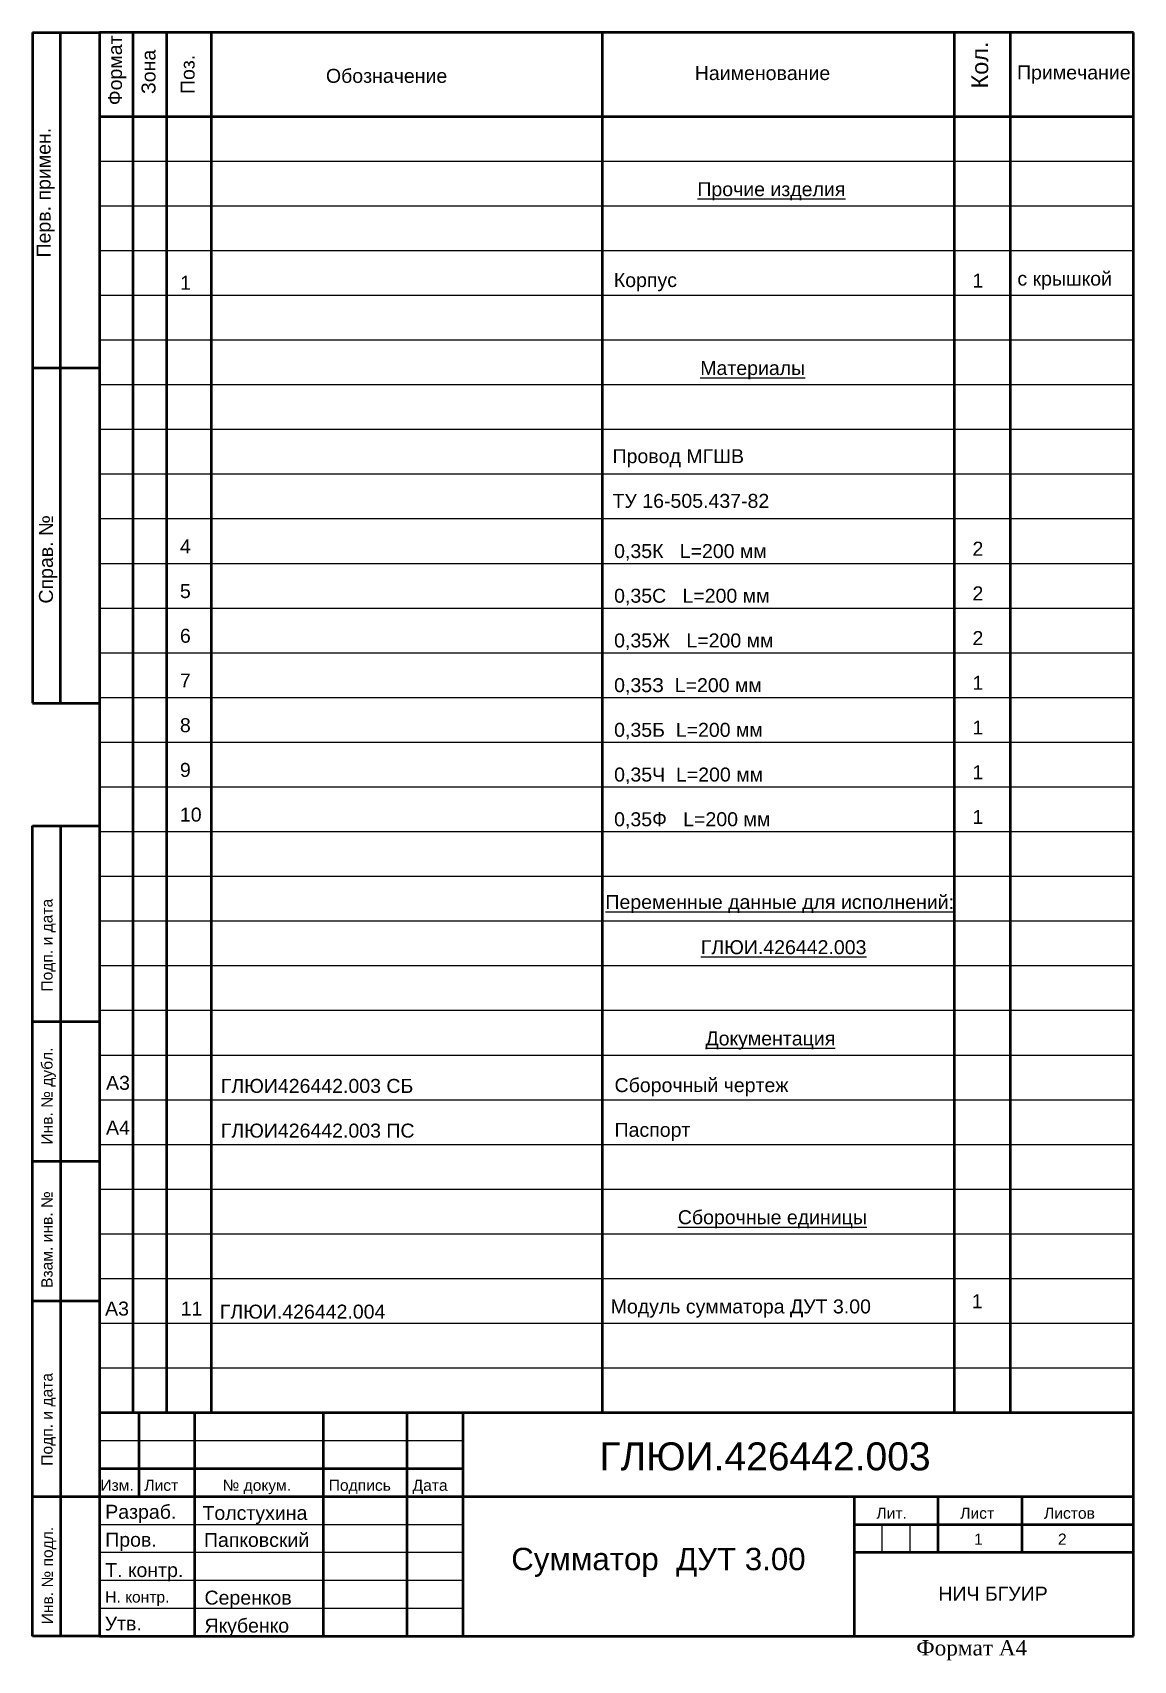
# Paper-space layout 'Лист 1' of a CAD drawing. Header units: millimetres. Extents: x 2 to 199, y -6 to 286.
import ezdxf

# ---------------------------------------------------------------- set-up
doc = ezdxf.new("R2010")
doc.units = ezdxf.units.MM
doc.header["$LTSCALE"] = 0.5
doc.layers.add('Основной', color=7, linetype='Continuous', lineweight=50)
doc.layers.add('Текст', color=7, linetype='Continuous')
doc.styles.add('Arial', font='ARIAL.TTF')
doc.styles.add('style1', font='TIMES.TTF', dxfattribs={"width": 0.75, "height": 2.75})
doc.styles.add('style2', font='TIMES.TTF', dxfattribs={"height": 2.3})

psp = doc.layouts.new('Лист 1')

# ---------------------------------------------------------------- linework, layer by layer
at = {"lineweight": 50}
for p, q in [((1.65, 285.65), (1.65, 165.65)), ((1.65, 285.65), (13.65, 285.65)), ((6.65, 165.65), (6.65, 285.65)), ((13.65, 285.65), (13.65, -1.35)), ((198.65, 285.65), (13.65, 285.65)), ((19.65, 38.65), (19.65, 285.65)), ((25.65, 38.65), (25.65, 285.65)), ((33.65, 38.65), (33.65, 285.65)), ((103.65, 38.65), (103.65, 285.65)), ((166.65, 38.65), (166.65, 285.65)), ((176.65, 38.65), (176.65, 285.65)), ((198.65, -1.35), (198.65, 285.65)), ((13.65, 270.65), (198.65, 270.65)), ((1.65, 225.65), (13.65, 225.65)), ((1.65, 165.65), (13.65, 165.65)), ((1.65, -1.35), (1.65, 143.65)), ((1.65, 143.65), (13.65, 143.65)), ((6.65, 143.65), (6.65, -1.35)), ((1.65, 108.65), (13.65, 108.65)), ((1.65, 83.65), (13.65, 83.65)), ((1.65, 58.65), (13.65, 58.65)), ((13.65, 38.65), (198.65, 38.65)), ((20.65, 38.65), (20.65, 23.65)), ((30.65, 38.65), (30.65, -1.35)), ((53.65, 38.65), (53.65, -1.35)), ((68.65, 38.65), (68.65, -1.35)), ((78.65, 38.65), (78.65, -1.35)), ((13.65, 28.65), (78.65, 28.65)), ((1.65, 23.65), (13.65, 23.65)), ((13.65, 23.65), (78.65, 23.65)), ((78.65, 23.65), (198.65, 23.65)), ((148.65, 23.59), (148.65, -1.35)), ((163.65, 23.65), (163.65, 13.65)), ((178.65, 23.65), (178.65, 13.65)), ((148.65, 18.65), (198.65, 18.65)), ((148.65, 13.65), (198.65, 13.65)), ((13.65, -1.35), (1.65, -1.35)), ((13.65, -1.35), (198.65, -1.35))]:
    psp.add_line(p, q, dxfattribs=at)
for p, q in [((13.65, 262.65), (198.65, 262.65)), ((13.65, 254.65), (198.65, 254.65)), ((13.65, 246.65), (198.65, 246.65)), ((13.65, 238.65), (198.65, 238.65)), ((13.65, 230.65), (198.65, 230.65)), ((13.65, 222.65), (198.65, 222.65)), ((13.65, 214.65), (198.65, 214.65)), ((13.65, 206.65), (198.65, 206.65)), ((13.65, 198.65), (198.65, 198.65)), ((13.65, 190.65), (198.65, 190.65)), ((13.65, 182.65), (198.65, 182.65)), ((13.65, 174.65), (198.65, 174.65)), ((13.65, 166.65), (198.65, 166.65)), ((13.65, 158.65), (198.65, 158.65)), ((13.65, 150.65), (198.65, 150.65)), ((13.65, 142.65), (198.65, 142.65)), ((13.65, 134.65), (198.65, 134.65)), ((13.65, 126.65), (198.65, 126.65)), ((13.65, 118.65), (198.65, 118.65)), ((13.65, 110.65), (198.65, 110.65)), ((13.65, 102.65), (198.65, 102.65)), ((13.65, 94.65), (198.65, 94.65)), ((13.65, 86.65), (198.65, 86.65)), ((13.65, 78.65), (198.65, 78.65)), ((13.65, 70.65), (198.65, 70.65)), ((13.65, 62.65), (198.65, 62.65)), ((13.65, 54.65), (198.65, 54.65)), ((13.65, 46.65), (198.65, 46.65)), ((13.65, 33.65), (78.65, 33.65)), ((13.65, 18.65), (78.65, 18.65)), ((153.65, 18.65), (153.65, 13.65)), ((158.65, 18.65), (158.65, 13.65)), ((13.65, 13.65), (78.65, 13.65)), ((13.65, 8.65), (78.65, 8.65)), ((13.65, 3.65), (78.65, 3.65))]:
    psp.add_line(p, q)

# ---------------------------------------------------------------- texts
at = {"ltscale": 0.5}
for s, insert, char_height, width, attachment_point, style in [('{\\fArial|b0|i0|c204|p34;\\LПрочие изделия}', (133.86, 257.24), 2.5, 47.8158, 5, 'Arial'), ('{\\fArial|b0|i0|c204|p34;\\LМатериалы}', (130.52, 225.23), 2.5, 47.8158, 5, 'style2'), ('{\\H0.8333x;Провод МГШВ  } ', (105.44, 211.08), 3, 64.6607, 1, 'Arial'), ('{\\H0.8333x;ТУ 16-505.437-82\\P} ', (105.44, 203.08), 3, 64.6607, 1, 'Arial'), ('{\\fArial|b0|i0|c0|p34;4}', (28.02, 194.93), 2.5, 5.381, 1, 'Arial'), ('{\\fArial|b0|i0|c0|p34;5}', (28.02, 186.93), 2.5, 5.381, 1, 'Arial'), ('{\\fArial|b0|i0|c0|p34;6}', (28.02, 178.93), 2.5, 5.381, 1, 'Arial'), ('{\\fArial|b0|i0|c0|p34;7}', (28.02, 170.93), 2.5, 5.381, 1, 'Arial'), ('{\\fArial|b0|i0|c0|p34;8}', (28.02, 162.93), 2.5, 5.381, 1, 'Arial'), ('{\\fArial|b0|i0|c0|p34;9}', (28.02, 154.93), 2.5, 5.381, 1, 'Arial'), ('{\\fArial|b0|i0|c0|p34;10}', (28.02, 146.93), 2.5, 5.381, 1, 'Arial'), ('{\\fArial|b0|i0|c204|p34;\\LПеременные данные для исполнений:}', (135.36, 129.67), 2.5, 79.2474, 5, 'style2'), ('{\\H0.8333x;\\LГЛЮИ.426442.003\\P} ', (136.05, 119.6), 3, 61.2066, 5, 'Arial'), ('{\\fArial|b0|i0|c204|p34;\\LДокументация}', (133.68, 105.24), 2.5, 47.5437, 5, 'Arial'), ('{\\fArial|b0|i0|c204|p34;\\LСборочные единицы}', (134.04, 73.24), 2.5, 47.5437, 5, 'Arial'), ('{\\fArial|b0|i0|c204|p34;\\W1;Сумматор \\fArial|b0|i0|c0|p34; \\fArial|b0|i0|c204|p34;ДУТ 3.00}', (113.65, 11.84), 4, 70, 5, 'style1'), ('{\\fArial|b0|i0|c204|p34;\\W1;НИЧ\\fArial|b0|i0|c0|p34; \\fArial|b0|i0|c204|p34;БГУИР}', (173.53, 6.22), 2.5, 49.6092, 5, 'style1')]:
    psp.add_mtext(s, dxfattribs=dict(at, insert=insert, char_height=char_height, width=width, attachment_point=attachment_point, style=style))
at = {"layer": 'Основной', "ltscale": 0.5, "insert": (159.8, -2.07), "char_height": 2.75, "width": 23.502, "attachment_point": 1, "style": 'style2'}
psp.add_mtext('{\\fTimes New Roman|b0|i0|c204|p18;Формат А4}', dxfattribs=at)
at = {"layer": 'Текст', "style": 'Arial'}
for s, height, p in [('Формат', 2.5, (17.65, 272.65)), ('Кол.', 3, (172.65, 275.65)), ('Зона', 2.5, (23.65, 274.65)), ('Поз.', 2.5, (30.65, 274.65)), ('Перв. примен.', 2.5, (4.87, 245.4)), ('Справ. №', 2.5, (5.3, 183.45)), ('Подп. и дата', 2, (5.22, 114)), ('Инв. № дубл.', 2, (5.22, 86.61)), ('Взам. инв. №', 2, (5.22, 60.96)), ('Подп. и дата', 2, (5.22, 29.13)), ('Инв. № подл.', 2, (5.3, 0.74))]:
    psp.add_text(s, height=height, rotation=90, dxfattribs=at).set_placement(p)
for s, height, p in [('Примечание', 2.5, (177.82, 277.26)), ('Обозначение', 2.5, (54.15, 276.65)), ('Наименование', 2.5, (120.15, 277.15)), ('1', 2.5, (28.04, 239.61)), ('Корпус', 2.5, (105.67, 240.1)), ('1', 2.5, (169.85, 240.02)), ('с крышкой', 2.5, (177.89, 240.36)), ('0,35К   L=200 мм', 2.5, (105.72, 191.6)), ('2', 2.5, (169.85, 192.02)), ('2', 2.5, (169.85, 184.02)), ('0,35С   L=200 мм', 2.5, (105.72, 183.6)), ('0,35Ж   L=200 мм', 2.5, (105.72, 175.6)), ('2', 2.5, (169.85, 176.02)), ('0,35З  L=200 мм', 2.5, (105.72, 167.6)), ('1', 2.5, (169.85, 168.02)), ('0,35Б  L=200 мм', 2.5, (105.72, 159.6)), ('1', 2.5, (169.85, 160.02)), ('1', 2.5, (169.85, 152.02)), ('0,35Ч  L=200 мм', 2.5, (105.72, 151.6)), ('0,35Ф   L=200 мм', 2.5, (105.72, 143.6)), ('1', 2.5, (169.85, 144.02)), ('А3', 2.5, (14.8, 96.42)), ('ГЛЮИ426442.003 СБ', 2.5, (35.33, 95.87)), ('Сборочный чертеж', 2.5, (105.8, 96.01)), ('А4', 2.5, (14.8, 88.42)), ('ГЛЮИ426442.003 ПС', 2.5, (35.33, 87.87)), ('Паспорт', 2.5, (105.8, 88.01)), ('А3', 2.5, (14.63, 56.02)), ('11', 2.5, (28.15, 56.02)), ('Модуль сумматора ДУТ 3.00', 2.5, (105.1, 56.4)), ('1', 2.5, (169.72, 57.33)), ('ГЛЮИ.426442.004 ', 2.5, (35.15, 55.47)), ('ГЛЮИ.426442.003', 5, (103.08, 28.32)), ('Изм.', 2, (13.78, 24.65)), ('Лист', 2, (21.65, 24.65)), ('№ докум.', 2, (35.65, 24.65)), ('Подпись', 2, (54.65, 24.65)), ('Дата', 2, (69.65, 24.65)), ('Разраб.', 2.5, (14.65, 19.65)), ('Толстухина', 2.5, (32.06, 19.44)), ('Лит.', 2, (152.65, 19.65)), ('Лист', 2, (167.65, 19.65)), ('Листов', 2, (182.65, 19.65)), ('Пров.', 2.5, (14.65, 14.65)), ('Папковский', 2.5, (32.32, 14.61)), ('1', 2, (170.14, 15)), ('2', 2, (185.14, 15)), ('Т. контр.', 2.5, (14.65, 9.22)), ('Н. контр.', 2, (14.65, 4.65)), ('Серенков', 2.5, (32.42, 4.28)), ('Утв.', 2.5, (14.56, -0.35)), ('Якубенко', 2.5, (32.42, -0.72))]:
    psp.add_text(s, height=height, dxfattribs=at).set_placement(p)

doc.saveas('drawing.dxf')
